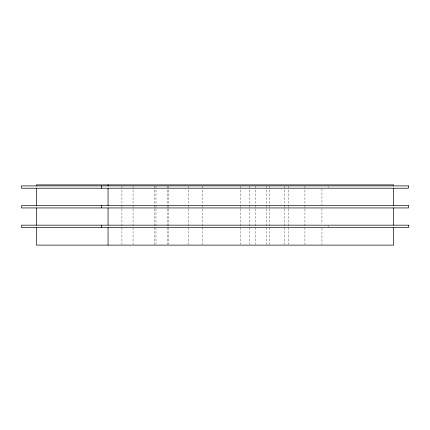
<?xml version="1.0" encoding="UTF-8"?>
<svg xmlns="http://www.w3.org/2000/svg" width="430" height="430" viewBox="0 0 430 430"><rect width="100%" height="100%" fill="white"/><g stroke="black" fill="none" stroke-linecap="round" stroke-linejoin="round"><path stroke-width="0.32" stroke-dasharray="2.15 1.61" d="M328.579 186.48L328.579 187.641M328.579 225.755L328.579 226.916M321.946 188.888L321.946 204.949M321.946 208.604L321.946 223.853M321.946 228.153L321.946 244.466M304.918 186.222L304.918 244.444M288.164 186.222L288.164 244.444M284.165 186.222L284.165 244.444M269.54 186.222L269.54 244.444M266.568 186.222L266.568 244.444M255.388 186.222L255.388 244.444M249.819 186.222L249.819 244.444M240.762 186.222L240.762 244.444M202.707 186.222L202.707 244.444M188.447 186.222L188.447 244.444M168.635 186.222L168.635 244.444M167.141 186.222L167.141 244.444M155.993 186.222L155.993 244.444M154.375 186.222L154.375 244.444M133.069 186.222L133.069 244.444M121.926 186.222L121.926 244.444"/><path stroke-width="0.64" d="M393.622 185.894L393.622 184.884L36.378 184.884L36.378 185.894M393.622 188.222L393.622 205.615M393.622 207.937L393.622 225.175M393.622 227.497L393.622 245.116L36.378 245.116L36.378 227.497M108.054 184.884L108.054 185.894M108.054 188.222L108.054 205.615M108.054 207.937L108.054 225.175M108.054 227.497L108.054 245.116M101.421 185.894L101.421 188.222M101.421 205.615L101.421 207.937M101.421 225.175L101.421 227.497M36.378 188.222L36.378 205.615M36.378 207.937L36.378 225.175M408.5 185.894L21.5 185.894L21.5 188.222L408.5 188.222L408.5 185.894M408.5 205.615L21.5 205.615L21.5 207.937L408.5 207.937L408.5 205.615M408.5 225.175L21.5 225.175L21.5 227.497L408.5 227.497L408.5 225.175"/></g></svg>
